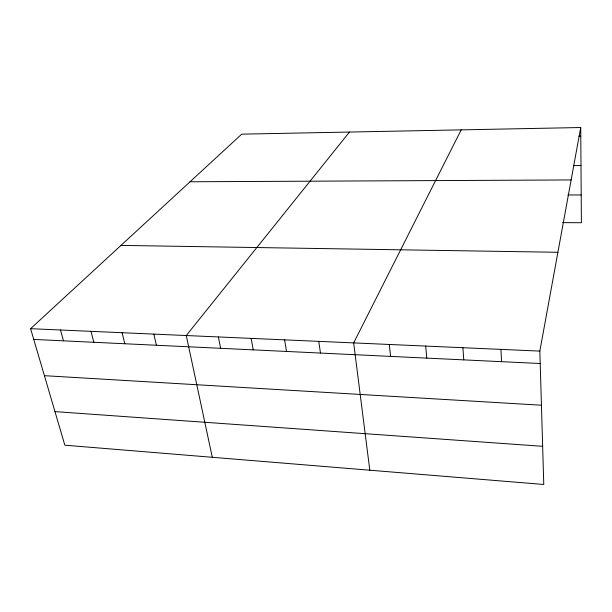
<?xml version="1.0" encoding="UTF-8"?>
<svg xmlns="http://www.w3.org/2000/svg" width="612" height="612" viewBox="0 0 612 612"><rect width="100%" height="100%" fill="white"/><g stroke="black" fill="none" stroke-linecap="round" stroke-linejoin="round"><path stroke-width="0.92" d="M539.838 351.097L580.719 127.525L241.717 134.158L30.6 328.682L64.841 445.199L543.77 484.474L539.838 351.097L30.6 328.682M461.188 129.859L353.66 342.904L369.809 470.215M349.46 132.047L186.27 335.529L212.287 457.294M578.898 136.201L580.78 136.17M573.566 165.607L580.995 165.546M190.041 181.772L571.134 179.943M567.875 194.976L581.201 194.968M562.619 222.607L581.4 222.745L580.719 127.525M120.977 245.404L557.907 252.282M33.759 339.423L540.205 363.513M44.408 375.676L541.436 405.221M54.973 411.616L542.645 446.309M60.489 329.998L63.51 340.838M90.981 331.337L93.858 342.284M122.094 332.706L124.825 343.753M153.849 334.106L156.42 345.26M218.377 336.944L220.618 348.312M251.157 338.39L253.223 349.865M284.611 339.859L286.493 351.441M318.768 341.366L320.466 353.063M389.293 344.472L390.586 356.398M425.707 346.071L426.778 358.119M462.917 347.715L463.766 359.879M500.953 349.383L501.565 361.677"/></g></svg>
